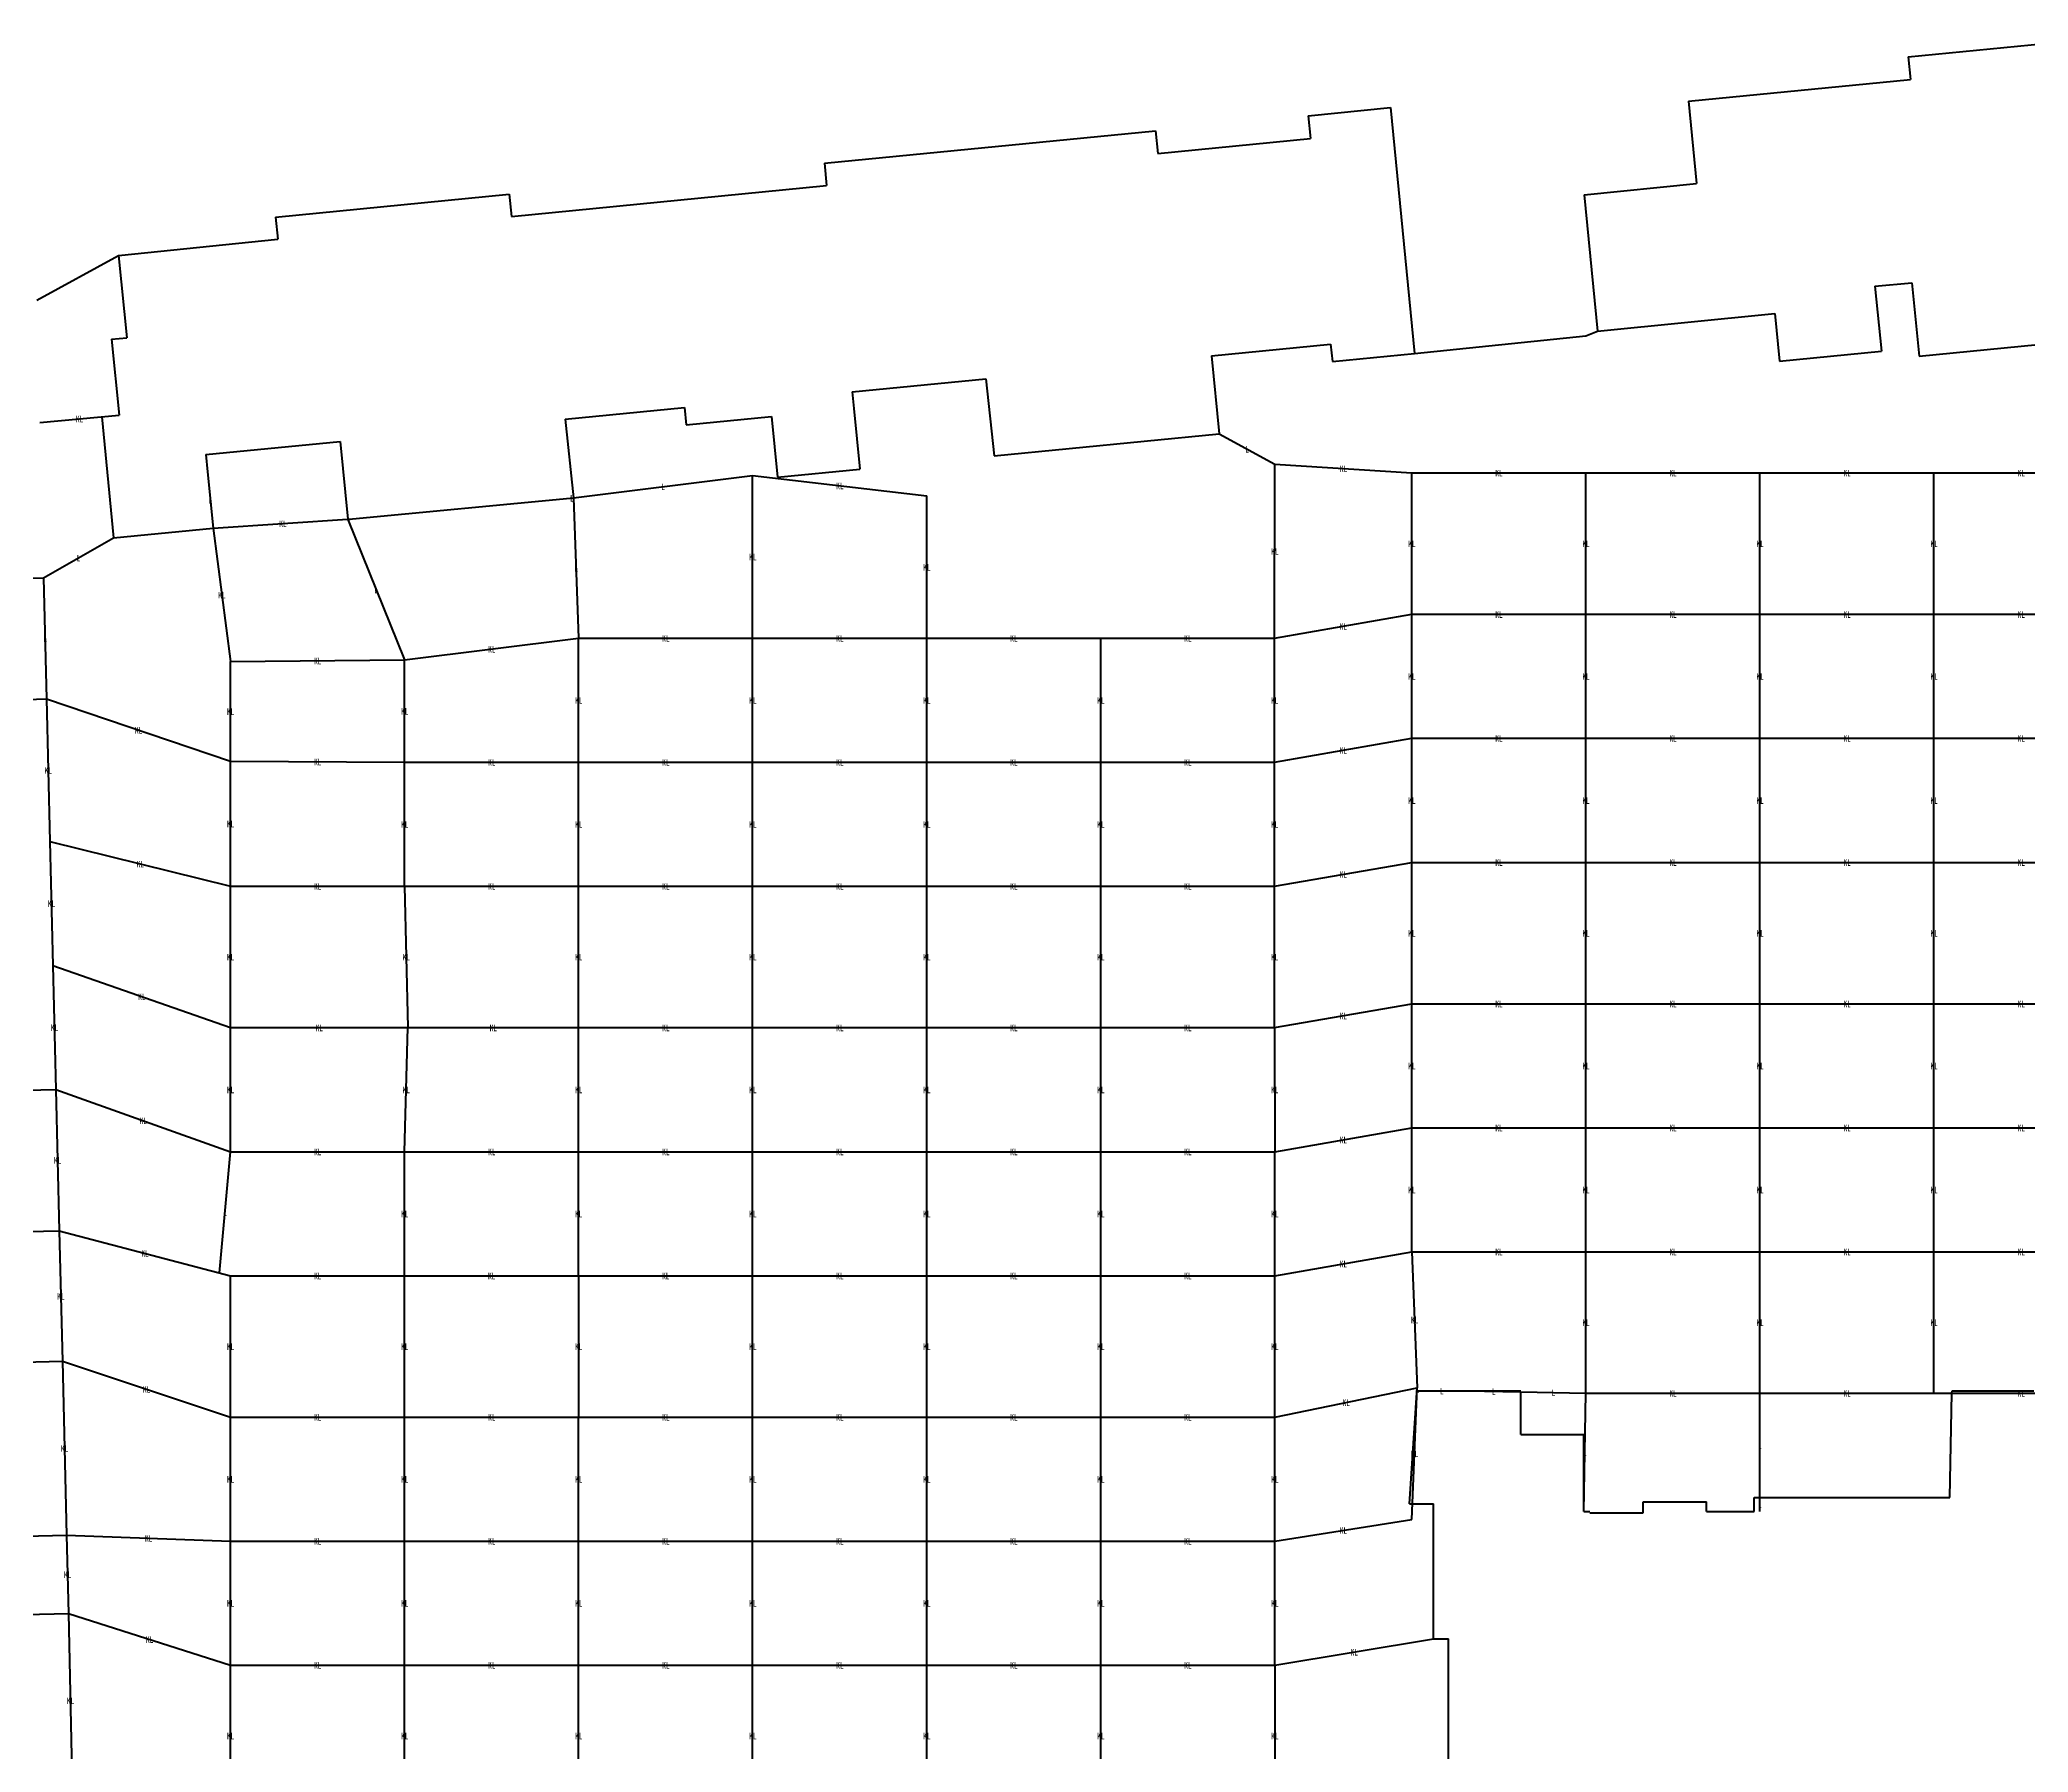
# Model space of a CAD drawing. Header units: millimetres. Extents: x -26150 to 223900, y -11592 to 220655.
# Drawn here: x 45881 to 137283, y 133786 to 212497 of the extents above; entities that cross this region are included whole.
import ezdxf

# ---------------------------------------------------------------- set-up
doc = ezdxf.new("R2010")
doc.units = ezdxf.units.MM
doc.layers.add('A-DETL-WIDE', color=214, linetype='Continuous', lineweight=70)
doc.layers.add('G-ANNO-TEXT', color=231, linetype='Continuous', lineweight=9)
doc.styles.add('仿宋', font='', dxfattribs={"width": 0.7, "height": 300})
doc.styles.get('仿宋').set_extended_font_data('FangSong')

msp = doc.modelspace()

# ---------------------------------------------------------------- linework, layer by layer
at = {"layer": 'A-DETL-WIDE'}
for p, q in [((131765, 211715), (139725, 212497)), ((131765, 211715), (131866, 210670)), ((121667, 209668), (131866, 210670)), ((104189, 209006), (107970, 209377)), ((107970, 209377), (109079, 198081)), ((121667, 209668), (122039, 205886)), ((104189, 209006), (104291, 207961)), ((81945, 206822), (97172, 208317)), ((97172, 208317), (97275, 207272)), ((97275, 207272), (104291, 207961)), ((81945, 206822), (82045, 205804)), ((67565, 204381), (82045, 205804)), ((116864, 205376), (122039, 205886)), ((56717, 204345), (67465, 205401)), ((67465, 205401), (67565, 204381)), ((116864, 205376), (117478, 199108)), ((56717, 204345), (56817, 203325)), ((49506, 202583), (56817, 203325)), ((45745, 200525), (49506, 202583)), ((49506, 202583), (49876, 198801)), ((130239, 201165), (131931, 201332)), ((130239, 201165), (130533, 198180)), ((131931, 201332), (132264, 197948)), ((117478, 199108), (125640, 199910)), ((125640, 199910), (125855, 197720)), ((49181, 198732), (49876, 198801)), ((49181, 198732), (49523, 195249)), ((99746, 197969), (105212, 198506)), ((105212, 198506), (105297, 197710)), ((109079, 198081), (116950, 198889)), ((116950, 198889), (117478, 199108)), ((132264, 197948), (142415, 198946)), ((99746, 197969), (100097, 194386)), ((105297, 197710), (109079, 198081)), ((125855, 197720), (130533, 198180)), ((83228, 196315), (89362, 196917)), ((89362, 196917), (89747, 193370)), ((83228, 196315), (83303, 195551)), ((48727, 195171), (49274, 189598)), ((70038, 195053), (75510, 195590)), ((70038, 195053), (70417, 191443)), ((75510, 195590), (75588, 194794)), ((75588, 194794), (79519, 195179)), ((79519, 195179), (79792, 192393)), ((83303, 195551), (83573, 192764)), ((53519, 193431), (59688, 194036)), ((59688, 194036), (60039, 190460)), ((89747, 193370), (100097, 194386)), ((53519, 193431), (53597, 192635)), ((53596, 192635), (53851, 190047)), ((79792, 192393), (83573, 192764)), ((60254, 190474), (70263, 191423)), ((60040, 190454), (60254, 190474)), ((49274, 189598), (53851, 190047)), ((108839, 145197), (109200, 150539)), ((109200, 150397), (109200, 150539)), ((109200, 150397), (111461, 150397)), ((111461, 150397), (113959, 150397)), ((113959, 148397), (113959, 150348)), ((133679, 145498), (133777, 150289)), ((133777, 150289), (133779, 150397)), ((133779, 150397), (137539, 150398)), ((113959, 148397), (116859, 148397)), ((116859, 144847), (116859, 148397)), ((124689, 144847), (124689, 145498)), ((124689, 145498), (124950, 145498)), ((124950, 145498), (133679, 145498)), ((108839, 145197), (108979, 145197)), ((108979, 145197), (109939, 145197)), ((109939, 138997), (109939, 145197)), ((116859, 144847), (117139, 144847)), ((117139, 144797), (119589, 144797)), ((119589, 144797), (119589, 145297)), ((119589, 145297), (122489, 145297)), ((122489, 144847), (122489, 145297)), ((122489, 144847), (124689, 144847)), ((109939, 138997), (110639, 138998)), ((110639, 132993), (110639, 138998))]:
    msp.add_line(p, q, dxfattribs=at)
at = {"layer": 'A-DETL-WIDE', "color": 92}
for p, q in [((45881, 194898), (49523, 195249)), ((100097, 194386), (102650, 192989)), ((102640, 184990), (102650, 192989)), ((102650, 192989), (108950, 192589)), ((53596, 192635), (53851, 190047)), ((70417, 191443), (78650, 192472)), ((78650, 192472), (86650, 191534)), ((78650, 184990), (78650, 192472)), ((108950, 192589), (116950, 192589)), ((108950, 186089), (108950, 192589)), ((116950, 192589), (124950, 192589)), ((116950, 186089), (116950, 192589)), ((124950, 192589), (132950, 192589)), ((124950, 186089), (124950, 192589)), ((132950, 192589), (140950, 192589)), ((132950, 186089), (132950, 192589)), ((70263, 191423), (70417, 191438)), ((70417, 191438), (70650, 184990)), ((86650, 184990), (86650, 191534)), ((53851, 190047), (60254, 190474)), ((60040, 190454), (62650, 183990)), ((46055, 187770), (49274, 189598)), ((53851, 190047), (54650, 183915)), ((37955, 187665), (46055, 187770)), ((46055, 187770), (46188, 182198)), ((102640, 184990), (108950, 186089)), ((108950, 186089), (116950, 186089)), ((108950, 180390), (108950, 186089)), ((116950, 186089), (124950, 186089)), ((116950, 180390), (116950, 186089)), ((124950, 186089), (132950, 186089)), ((124950, 180390), (124950, 186089)), ((132950, 186089), (140950, 186089)), ((132950, 180390), (132950, 186089)), ((62650, 183990), (70650, 184990)), ((70650, 184990), (78650, 184990)), ((70650, 179290), (70650, 184990)), ((78650, 184990), (86650, 184990)), ((78650, 179290), (78650, 184990)), ((86650, 184990), (94650, 184990)), ((86650, 179290), (86650, 184990)), ((94650, 184990), (102640, 184990)), ((94650, 179290), (94650, 184990)), ((102640, 179290), (102640, 184990)), ((54650, 183915), (62650, 183990)), ((54650, 179340), (54650, 183915)), ((62650, 179290), (62650, 183990)), ((38089, 181953), (46188, 182198)), ((46188, 182198), (54650, 179340)), ((46188, 182198), (46345, 175650)), ((102640, 179290), (108950, 180390)), ((108950, 180390), (116950, 180390)), ((108950, 174689), (108950, 180390)), ((116950, 180390), (124950, 180390)), ((116950, 174689), (116950, 180390)), ((124950, 180390), (132950, 180390)), ((124950, 174689), (124950, 180390)), ((132950, 180390), (140950, 180390)), ((132950, 174689), (132950, 180390)), ((54650, 179340), (62650, 179290)), ((54650, 173590), (54650, 179340)), ((62650, 179290), (70650, 179290)), ((62650, 173590), (62650, 179290)), ((70650, 179290), (78650, 179290)), ((70650, 173590), (70650, 179290)), ((78650, 179290), (86650, 179290)), ((78650, 173590), (78650, 179290)), ((86650, 179290), (94650, 179290)), ((86650, 173590), (86650, 179290)), ((94650, 179290), (102640, 179290)), ((94650, 173590), (94650, 179290)), ((102640, 173590), (102640, 179290)), ((46345, 175650), (54650, 173590)), ((46345, 175650), (46482, 169952)), ((102640, 173590), (108950, 174689)), ((108950, 174689), (116950, 174689)), ((108950, 168189), (108950, 174689)), ((116950, 174689), (124950, 174689)), ((116950, 168189), (116950, 174689)), ((124950, 174689), (132950, 174689)), ((124950, 168189), (124950, 174689)), ((132950, 174689), (140950, 174689)), ((132950, 168189), (132950, 174689)), ((54650, 173590), (62650, 173590)), ((54650, 167090), (54650, 173590)), ((62650, 173590), (70650, 173590)), ((62650, 173590), (62800, 167090)), ((70650, 173590), (78650, 173590)), ((70650, 167090), (70650, 173590)), ((78650, 173590), (86650, 173590)), ((78650, 167090), (78650, 173590)), ((86650, 173590), (94650, 173590)), ((86650, 167090), (86650, 173590)), ((94650, 173590), (102640, 173590)), ((94650, 167090), (94650, 173590)), ((102640, 167090), (102640, 173590)), ((46482, 169952), (54650, 167090)), ((46482, 169952), (46619, 164254)), ((102640, 167090), (108950, 168189)), ((108950, 168189), (116950, 168189)), ((108950, 162489), (108950, 168189)), ((116950, 168189), (124950, 168189)), ((116950, 162489), (116950, 168189)), ((124950, 168189), (132950, 168189)), ((124950, 162489), (124950, 168189)), ((132950, 168189), (140950, 168189)), ((132950, 162489), (132950, 168189)), ((54650, 167090), (62800, 167090)), ((54650, 161390), (54650, 167090)), ((62650, 161390), (62800, 167090)), ((62800, 167090), (70650, 167090)), ((70650, 167090), (78650, 167090)), ((70650, 161390), (70650, 167090)), ((78650, 167090), (86650, 167090)), ((78650, 161390), (78650, 167090)), ((86650, 167090), (94650, 167090)), ((86650, 161390), (86650, 167090)), ((94650, 167090), (102640, 167090)), ((94650, 161390), (94650, 167090)), ((102640, 167090), (102645, 161390)), ((38524, 164059), (46619, 164254)), ((46619, 164254), (54650, 161390)), ((46619, 164254), (46776, 157755)), ((102645, 161390), (108950, 162489)), ((108950, 162489), (116950, 162489)), ((108950, 156789), (108950, 162489)), ((116950, 162489), (124950, 162489)), ((116950, 156789), (116950, 162489)), ((124950, 162489), (132950, 162489)), ((124950, 156789), (124950, 162489)), ((132950, 162489), (140950, 162489)), ((132950, 156789), (132950, 162489)), ((54136, 155825), (54650, 161390)), ((54650, 161390), (62650, 161390)), ((62650, 161390), (70650, 161390)), ((62650, 155690), (62650, 161390)), ((70645, 155690), (70650, 161390)), ((70650, 161390), (78650, 161390)), ((78650, 161390), (86650, 161390)), ((78650, 155690), (78650, 161390)), ((86650, 161390), (94650, 161390)), ((86650, 155690), (86650, 161390)), ((94650, 161390), (102645, 161390)), ((94650, 155690), (94650, 161390)), ((102645, 155690), (102645, 161390)), ((38681, 157561), (46776, 157755)), ((46776, 157755), (54650, 155690)), ((46776, 157755), (46921, 151755)), ((102645, 155690), (108950, 156789)), ((108950, 156789), (116950, 156789)), ((108950, 156789), (109200, 150539)), ((116950, 156789), (124950, 156789)), ((116950, 150289), (116950, 156789)), ((124950, 156789), (132950, 156789)), ((124950, 150289), (124950, 156789)), ((132950, 156789), (140950, 156789)), ((132950, 150289), (132950, 156789)), ((54650, 155690), (62650, 155690)), ((54650, 149190), (54650, 155690)), ((62650, 155690), (70645, 155690)), ((62650, 149190), (62650, 155690)), ((70645, 155690), (78650, 155690)), ((70645, 155690), (70650, 149190)), ((78650, 155690), (86650, 155690)), ((78650, 149190), (78650, 155690)), ((86650, 155690), (94650, 155690)), ((86650, 149190), (86650, 155690)), ((94650, 155690), (102645, 155690)), ((94650, 149190), (94650, 155690)), ((102645, 149190), (102645, 155690)), ((39075, 151565), (46921, 151755)), ((46921, 151755), (54650, 149190)), ((46921, 151755), (47113, 143759)), ((102645, 149190), (109200, 150539)), ((108950, 144489), (109200, 150539)), ((109200, 150397), (109200, 150539)), ((109200, 150397), (111461, 150397)), ((111461, 150397), (113959, 150348)), ((113959, 150348), (116950, 150289)), ((116859, 144847), (116950, 150289)), ((116950, 150289), (124950, 150289)), ((124950, 150289), (132950, 150289)), ((124950, 145498), (124950, 150289)), ((132950, 150289), (140950, 150289)), ((54650, 149190), (62650, 149190)), ((54650, 143490), (54650, 149190)), ((62650, 149190), (70650, 149190)), ((62650, 143490), (62650, 149190)), ((70650, 149190), (78650, 149190)), ((70650, 143490), (70650, 149190)), ((78650, 149190), (86650, 149190)), ((78650, 143490), (78650, 149190)), ((86650, 149190), (94650, 149190)), ((86650, 143490), (86650, 149190)), ((94650, 149190), (102645, 149190)), ((94650, 143490), (94650, 149190)), ((102645, 143490), (102645, 149190)), ((124950, 144845), (124950, 145498)), ((102645, 143490), (108950, 144489)), ((39115, 143567), (47113, 143759)), ((47113, 143759), (54650, 143490)), ((47113, 143759), (47200, 140161)), ((54650, 143490), (62650, 143490)), ((54650, 137790), (54650, 143490)), ((62650, 143490), (70650, 143490)), ((62650, 137790), (62650, 143490)), ((70650, 143490), (78650, 143490)), ((70650, 137790), (70650, 143490)), ((78650, 143490), (86650, 143490)), ((78650, 137790), (78650, 143490)), ((86650, 143490), (94650, 143490)), ((86650, 137790), (86650, 143490)), ((94650, 143490), (102645, 143490)), ((94650, 137790), (94650, 143490)), ((102645, 137790), (102645, 143490)), ((39204, 139968), (47200, 140161)), ((47200, 140161), (54650, 137790)), ((47200, 140161), (47374, 132163)), ((102645, 137790), (109939, 138997)), ((54650, 137790), (62650, 137790)), ((54650, 131290), (54650, 137790)), ((62650, 137790), (70650, 137790)), ((62650, 131290), (62650, 137790)), ((70650, 137790), (78650, 137790)), ((70650, 131290), (70650, 137790)), ((78650, 137790), (86650, 137790)), ((78650, 131290), (78650, 137790)), ((86650, 137790), (94650, 137790)), ((86650, 131290), (86650, 137790)), ((94650, 137790), (102645, 137790)), ((94650, 131290), (94650, 137790)), ((102645, 137790), (102650, 131290))]:
    msp.add_line(p, q, dxfattribs=at)

# ---------------------------------------------------------------- texts
at = {"layer": 'G-ANNO-TEXT', "color": 7, "char_height": 300, "attachment_point": 1, "style": '仿宋'}
for s, insert, width in [('KL', (47538, 195212), 392.83), ('\\f仿宋|b0|i0|c134|p49|;\\W.7;L', (101290, 193826), 196.41), ('KL', (105636, 192927), 392.83), ('\\f仿宋|b0|i0|c134|p49|;\\W.7;L', (74450, 192096), 196.41), ('KL', (82485, 192141), 392.83), ('KL', (112786, 192727), 392.83), ('KL', (120786, 192727), 392.83), ('KL', (128786, 192727), 392.83), ('KL', (136786, 192727), 392.83), ('\\f仿宋|b0|i0|c134|p49|;\\W.7;L', (53640, 191479), 196.41), ('\\f仿宋|b0|i0|c134|p49|;\\W.7;L', (70257, 191569), 196.41), ('KL', (56888, 190399), 392.83), ('KL', (108786, 189477), 392.83), ('KL', (116786, 189477), 392.83), ('KL', (124786, 189477), 392.83), ('KL', (132786, 189477), 392.83), ('\\f仿宋|b0|i0|c134|p49|;\\W.7;L', (47581, 188822), 196.41), ('\\f仿宋|b0|i0|c134|p49|;\\W.7;L', (70450, 188352), 196.41), ('KL', (78486, 188869), 392.83), ('KL', (86486, 188400), 392.83), ('KL', (102480, 189128), 392.83), ('KL', (54086, 187119), 392.83), ('\\f仿宋|b0|i0|c134|p49|;\\W.7;L', (61262, 187360), 196.41), ('KL', (105630, 185678), 392.83), ('KL', (112786, 186227), 392.83), ('KL', (120786, 186227), 392.83), ('KL', (128786, 186227), 392.83), ('KL', (136786, 186227), 392.83), ('\\f仿宋|b0|i0|c134|p49|;\\W.7;L', (46038, 185122), 196.41), ('KL', (74486, 185128), 392.83), ('KL', (82485, 185128), 392.83), ('KL', (90485, 185128), 392.83), ('KL', (98480, 185128), 392.83), ('KL', (58486, 184091), 392.83), ('KL', (66486, 184628), 392.83), ('KL', (108786, 183378), 392.83), ('KL', (116786, 183378), 392.83), ('KL', (124786, 183378), 392.83), ('KL', (132786, 183378), 392.83), ('KL', (70486, 182278), 392.83), ('KL', (78486, 182278), 392.83), ('KL', (86486, 182278), 392.83), ('KL', (94486, 182278), 392.83), ('KL', (102476, 182278), 392.83), ('KL', (54486, 181766), 392.83), ('KL', (62486, 181778), 392.83), ('KL', (50254, 180907), 392.83), ('KL', (112786, 180528), 392.83), ('KL', (120786, 180528), 392.83), ('KL', (128786, 180528), 392.83), ('KL', (136786, 180528), 392.83), ('KL', (58486, 179453), 392.83), ('KL', (66486, 179428), 392.83), ('KL', (74486, 179428), 392.83), ('KL', (82485, 179428), 392.83), ('KL', (90485, 179428), 392.83), ('KL', (98480, 179428), 392.83), ('KL', (105630, 179978), 392.83), ('KL', (46102, 179062), 392.83), ('KL', (108786, 177678), 392.83), ('KL', (116786, 177678), 392.83), ('KL', (124786, 177678), 392.83), ('KL', (132786, 177678), 392.83), ('KL', (54486, 176603), 392.83), ('KL', (62486, 176578), 392.83), ('KL', (70486, 176578), 392.83), ('KL', (78486, 176578), 392.83), ('KL', (86486, 176578), 392.83), ('KL', (94486, 176578), 392.83), ('KL', (102476, 176578), 392.83), ('KL', (50333, 174758), 392.83), ('KL', (112786, 174827), 392.83), ('KL', (120786, 174827), 392.83), ('KL', (128786, 174827), 392.83), ('KL', (136786, 174827), 392.83), ('KL', (58486, 173728), 392.83), ('KL', (66486, 173728), 392.83), ('KL', (74486, 173728), 392.83), ('KL', (82485, 173728), 392.83), ('KL', (90485, 173728), 392.83), ('KL', (98480, 173728), 392.83), ('KL', (105630, 174278), 392.83), ('KL', (46249, 172939), 392.83), ('KL', (108786, 171577), 392.83), ('KL', (116786, 171577), 392.83), ('KL', (124786, 171577), 392.83), ('KL', (132786, 171577), 392.83), ('KL', (54486, 170478), 392.83), ('KL', (62560, 170478), 392.83), ('KL', (70486, 170478), 392.83), ('KL', (78486, 170478), 392.83), ('KL', (86486, 170478), 392.83), ('KL', (94486, 170478), 392.83), ('KL', (102476, 170478), 392.83), ('KL', (50402, 168659), 392.83), ('KL', (112786, 168327), 392.83), ('KL', (120786, 168327), 392.83), ('KL', (128786, 168327), 392.83), ('KL', (136786, 168327), 392.83), ('KL', (105630, 167778), 392.83), ('KL', (46386, 167241), 392.83), ('KL', (58560, 167228), 392.83), ('KL', (66560, 167228), 392.83), ('KL', (74486, 167228), 392.83), ('KL', (82485, 167228), 392.83), ('KL', (90485, 167228), 392.83), ('KL', (98480, 167228), 392.83), ('KL', (108786, 165477), 392.83), ('KL', (116786, 165477), 392.83), ('KL', (124786, 165477), 392.83), ('KL', (132786, 165477), 392.83), ('KL', (54486, 164378), 392.83), ('KL', (62560, 164378), 392.83), ('KL', (70486, 164378), 392.83), ('KL', (78486, 164378), 392.83), ('KL', (86486, 164378), 392.83), ('KL', (94486, 164378), 392.83), ('KL', (102478, 164378), 392.83), ('KL', (50470, 162960), 392.83), ('KL', (105633, 162078), 392.83), ('KL', (112786, 162627), 392.83), ('KL', (120786, 162627), 392.83), ('KL', (128786, 162627), 392.83), ('KL', (136786, 162627), 392.83), ('KL', (46533, 161143), 392.83), ('KL', (58486, 161528), 392.83), ('KL', (66486, 161528), 392.83), ('KL', (74486, 161528), 392.83), ('KL', (82485, 161528), 392.83), ('KL', (90485, 161528), 392.83), ('KL', (98483, 161528), 392.83), ('KL', (108786, 159777), 392.83), ('KL', (116786, 159777), 392.83), ('KL', (124786, 159777), 392.83), ('KL', (132786, 159777), 392.83), ('\\f仿宋|b0|i0|c134|p49|;\\W.7;L', (54310, 158746), 196.41), ('KL', (62486, 158678), 392.83), ('KL', (70483, 158678), 392.83), ('KL', (78486, 158678), 392.83), ('KL', (86486, 158678), 392.83), ('KL', (94486, 158678), 392.83), ('KL', (102480, 158678), 392.83), ('KL', (50549, 156861), 392.83), ('KL', (105633, 156378), 392.83), ('KL', (112786, 156927), 392.83), ('KL', (120786, 156927), 392.83), ('KL', (128786, 156927), 392.83), ('KL', (136786, 156927), 392.83), ('KL', (58486, 155828), 392.83), ('KL', (66483, 155828), 392.83), ('KL', (74483, 155828), 392.83), ('KL', (82485, 155828), 392.83), ('KL', (90485, 155828), 392.83), ('KL', (98483, 155828), 392.83), ('KL', (46684, 154893), 392.83), ('KL', (108910, 153802), 392.83), ('KL', (116786, 153677), 392.83), ('KL', (124786, 153677), 392.83), ('KL', (132786, 153677), 392.83), ('KL', (54486, 152578), 392.83), ('KL', (62486, 152578), 392.83), ('KL', (70483, 152578), 392.83), ('KL', (78486, 152578), 392.83), ('KL', (86486, 152578), 392.83), ('KL', (94486, 152578), 392.83), ('KL', (102480, 152578), 392.83), ('KL', (50621, 150611), 392.83), ('KL', (105758, 150003), 392.83), ('\\f仿宋|b0|i0|c134|p49|;\\W.7;L', (109117, 150606), 196.41), ('\\f仿宋|b0|i0|c134|p49|;\\W.7;L', (110247, 150535), 196.41), ('\\f仿宋|b0|i0|c134|p49|;\\W.7;L', (112627, 150511), 196.41), ('\\f仿宋|b0|i0|c134|p49|;\\W.7;L', (115371, 150457), 196.41), ('KL', (120786, 150427), 392.83), ('KL', (128786, 150427), 392.83), ('KL', (136786, 150427), 392.83), ('KL', (58486, 149328), 392.83), ('KL', (66486, 149328), 392.83), ('KL', (74486, 149328), 392.83), ('KL', (82485, 149328), 392.83), ('KL', (90485, 149328), 392.83), ('KL', (98483, 149328), 392.83), ('KL', (46853, 147895), 392.83), ('KL', (108910, 147652), 392.83), ('\\f仿宋|b0|i0|c134|p49|;\\W.7;L', (116821, 147706), 196.41), ('\\f仿宋|b0|i0|c134|p49|;\\W.7;L', (124867, 148032), 196.41), ('KL', (54486, 146478), 392.83), ('KL', (62486, 146478), 392.83), ('KL', (70486, 146478), 392.83), ('KL', (78486, 146478), 392.83), ('KL', (86486, 146478), 392.83), ('KL', (94486, 146478), 392.83), ('KL', (102480, 146478), 392.83), ('\\f仿宋|b0|i0|c134|p49|;\\W.7;L', (124867, 145310), 196.41), ('KL', (50717, 143763), 392.83), ('KL', (58486, 143628), 392.83), ('KL', (66486, 143628), 392.83), ('KL', (74486, 143628), 392.83), ('KL', (82485, 143628), 392.83), ('KL', (90485, 143628), 392.83), ('KL', (98483, 143628), 392.83), ('KL', (105633, 144128), 392.83), ('KL', (46992, 142098), 392.83), ('KL', (54486, 140778), 392.83), ('KL', (62486, 140778), 392.83), ('KL', (70486, 140778), 392.83), ('KL', (78486, 140778), 392.83), ('KL', (86486, 140778), 392.83), ('KL', (94486, 140778), 392.83), ('KL', (102480, 140778), 392.83), ('KL', (50760, 139114), 392.83), ('KL', (106128, 138532), 392.83), ('KL', (58486, 137928), 392.83), ('KL', (66486, 137928), 392.83), ('KL', (74486, 137928), 392.83), ('KL', (82485, 137928), 392.83), ('KL', (90485, 137928), 392.83), ('KL', (98483, 137928), 392.83), ('KL', (47122, 136300), 392.83), ('KL', (54486, 134678), 392.83), ('KL', (62486, 134678), 392.83), ('KL', (70486, 134678), 392.83), ('KL', (78486, 134678), 392.83), ('KL', (86486, 134678), 392.83), ('KL', (94486, 134678), 392.83), ('KL', (102483, 134678), 392.83)]:
    msp.add_mtext(s, dxfattribs=dict(at, insert=insert, width=width))

doc.saveas('drawing.dxf')
